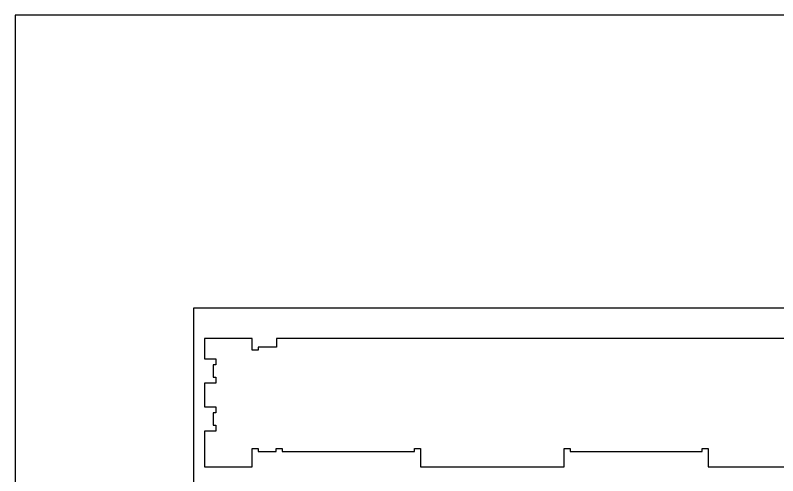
# Model space of a CAD drawing. Extents: x 0 to 4485, y 0 to 8771.
# Drawn here: x 0 to 1589, y 4633 to 5593 of the extents above; entities that cross this region are included whole.
import ezdxf

# ---------------------------------------------------------------- set-up
doc = ezdxf.new("R2010")
doc.units = 0
for name, color, linetype in [('0_SHEET_SPRUCEPLY_2440X122', 1, 'CONTINUOUS'), ('4_ANYTOOL_CUTTHROUGH_OUTSI', 5, 'CONTINUOUS'), ('DONOTCUT', 7, 'CONTINUOUS')]:
    doc.layers.add(name, color=color, linetype=linetype)

msp = doc.modelspace()

# ---------------------------------------------------------------- linework, layer by layer
at = {"layer": '0_SHEET_SPRUCEPLY_2440X122'}
msp.add_lwpolyline([(371.7, 4982.6), (371.7, 3762.6), (2811.7, 3762.6), (2811.7, 4982.6)], close=True, dxfattribs=at)
at = {"layer": '4_ANYTOOL_CUTTHROUGH_OUTSI', "color": 5}
msp.add_lwpolyline([(2643.8, 4919.2), (544.3, 4919.2), (544.3, 4901.2), (506.3, 4901.2), (506.3, 4895.2), (493.8, 4895.2), (493.8, 4919.2), (394.3, 4919.2), (394.3, 4876.7), (418.3, 4876.7), (418.3, 4864.2), (412.3, 4864.2), (412.3, 4838.7), (418.3, 4838.7), (418.3, 4826.2), (394.3, 4826.2), (394.3, 4776.7), (418.3, 4776.7), (418.3, 4764.2), (412.3, 4764.2), (412.3, 4738.7), (418.3, 4738.7), (418.3, 4726.2), (394.3, 4726.2), (394.3, 4651.7), (493.8, 4651.7), (493.8, 4689.7), (506.3, 4689.7), (506.3, 4683.7), (543.8, 4683.7), (543.8, 4689.7), (556.3, 4689.7), (556.3, 4683.7), (831.8, 4683.7), (831.8, 4689.7), (844.3, 4689.7), (844.3, 4651.7), (1143.8, 4651.7), (1143.8, 4689.7), (1156.3, 4689.7), (1156.3, 4683.7), (1431.8, 4683.7), (1431.8, 4689.7), (1444.3, 4689.7), (1444.3, 4651.7), (1743.8, 4651.7)], dxfattribs=at)
at = {"layer": 'DONOTCUT'}
msp.add_lwpolyline([(0, 0), (3183.4, 0), (3183.4, 5593.4), (0, 5593.4)], close=True, dxfattribs=at)

doc.saveas('drawing.dxf')
